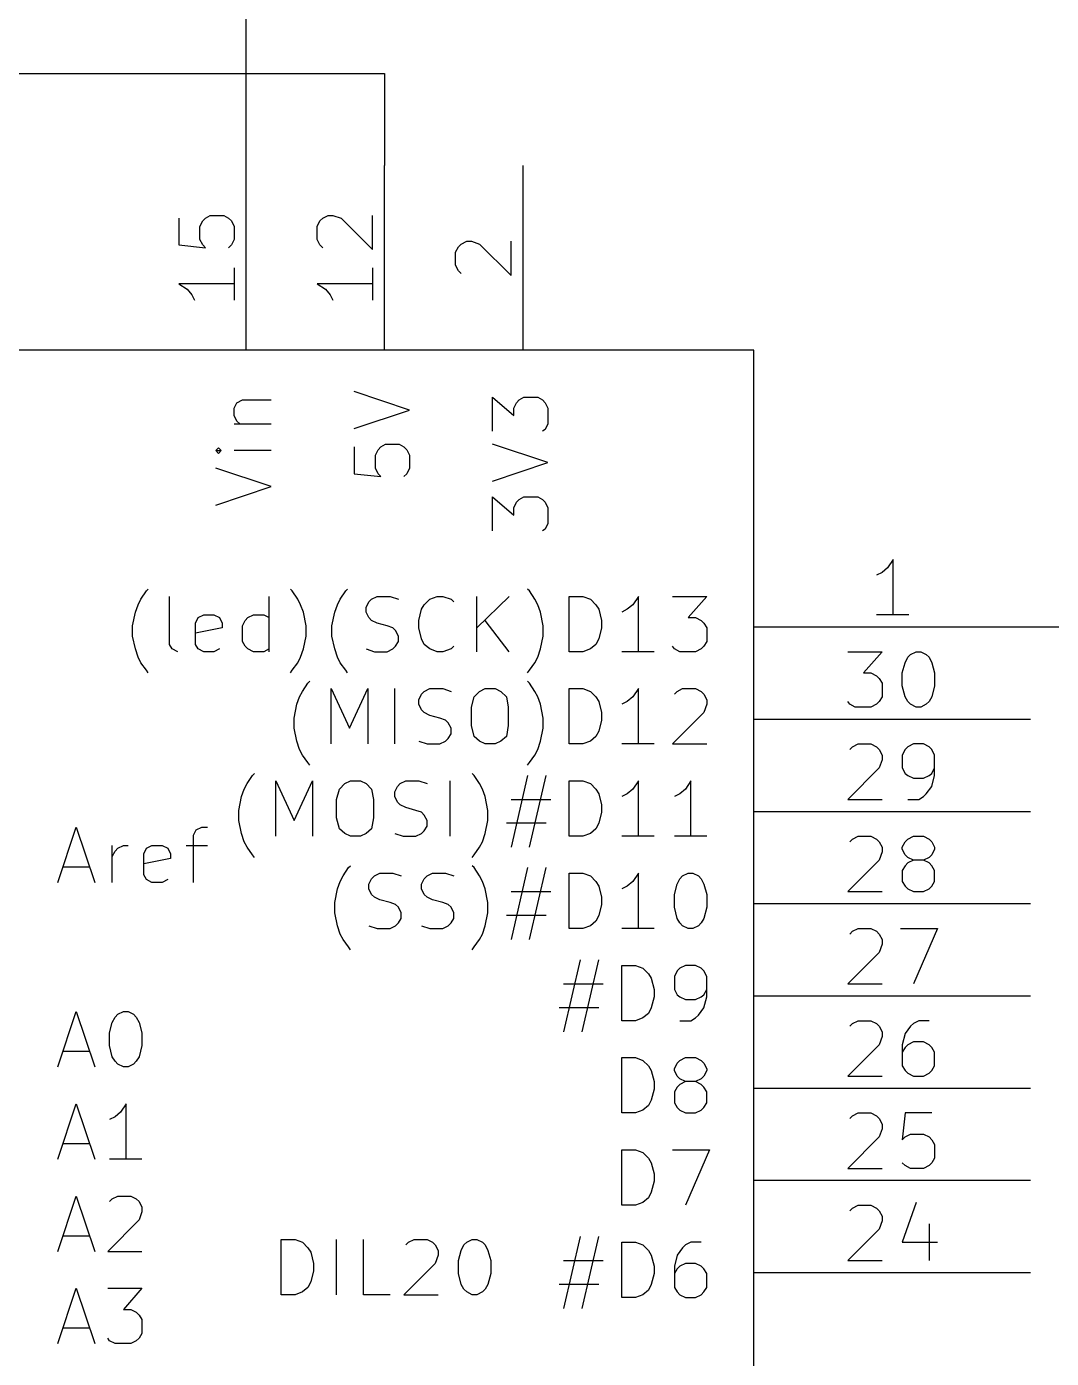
# Model space of a CAD drawing. Extents: x 10 to 269, y -206 to -10.
# Drawn here: x 194.62 to 222.82, y -95.07 to -58.4 of the extents above; entities that cross this region are included whole.
import ezdxf

# ---------------------------------------------------------------- set-up
doc = ezdxf.new("R2010")
doc.units = 0
doc.header["$MEASUREMENT"] = 0
doc.layers.add('BLACK', color=7, linetype='CONTINUOUS')

msp = doc.modelspace()

# ---------------------------------------------------------------- linework, layer by layer
at = {"layer": 'Black'}
for p, q in [((200.66, -67.31), (200.66, -62.23)), ((204.47, -67.31), (204.47, -62.23)), ((208.28, -67.31), (208.28, -62.23)), ((198.806, -63.6778), (198.806, -64.4144)), ((199.39, -63.9064), (199.466, -63.754)), ((199.466, -63.754), (199.542, -63.6778)), ((199.542, -63.6778), (199.669, -63.6016)), ((199.669, -63.6016), (200.05, -63.6016)), ((200.05, -63.6016), (200.177, -63.6778)), ((200.177, -63.6778), (200.254, -63.754)), ((200.254, -63.754), (200.33, -63.9064)), ((202.616, -63.9064), (202.692, -63.754)), ((202.692, -63.754), (202.768, -63.6778)), ((202.768, -63.6778), (202.921, -63.6016)), ((202.921, -63.6016), (203.048, -63.6016)), ((203.048, -63.6016), (203.276, -63.6778)), ((203.276, -63.6778), (204.14, -64.5414)), ((204.14, -64.5414), (204.14, -63.6016)), ((199.39, -64.262), (199.39, -63.9064)), ((200.33, -63.9064), (200.33, -64.262)), ((202.616, -64.262), (202.616, -63.9064)), ((198.806, -64.4144), (199.542, -64.4906)), ((199.466, -64.4144), (199.39, -64.262)), ((199.542, -64.4906), (199.466, -64.4144)), ((200.254, -64.4144), (200.177, -64.4906)), ((200.33, -64.262), (200.254, -64.4144)), ((202.692, -64.4144), (202.616, -64.262)), ((202.768, -64.4906), (202.692, -64.4144)), ((206.426, -64.6176), (206.502, -64.4652)), ((206.502, -64.4652), (206.578, -64.389)), ((206.578, -64.389), (206.731, -64.3128)), ((206.731, -64.3128), (206.858, -64.3128)), ((206.858, -64.3128), (207.086, -64.389)), ((207.086, -64.389), (207.95, -65.2526)), ((207.95, -65.2526), (207.95, -64.3128)), ((206.426, -64.9732), (206.426, -64.6176)), ((200.33, -65.0494), (200.33, -65.9384)), ((204.14, -65.0494), (204.14, -65.9384)), ((206.502, -65.1256), (206.426, -64.9732)), ((206.578, -65.2018), (206.502, -65.1256)), ((200.33, -65.4812), (198.806, -65.4812)), ((198.806, -65.4812), (199.034, -65.6336)), ((199.034, -65.6336), (199.161, -65.786)), ((204.14, -65.4812), (202.616, -65.4812)), ((202.616, -65.4812), (202.844, -65.6336)), ((202.844, -65.6336), (202.971, -65.786)), ((199.161, -65.786), (199.238, -65.9384)), ((202.971, -65.786), (203.048, -65.9384)), ((214.63, -67.31), (194.31, -67.31)), ((214.63, -125.73), (214.63, -67.31)), ((218.313, -73.3044), (218.161, -73.4314)), ((218.465, -73.0758), (218.313, -73.3044)), ((218.465, -74.5998), (218.465, -73.0758)), ((218.161, -73.4314), (218.008, -73.5076)), ((218.897, -74.5998), (218.008, -74.5998)), ((214.63, -74.93), (222.25, -74.93)), ((217.221, -75.6158), (218.161, -75.6158)), ((218.161, -75.6158), (217.653, -76.2)), ((218.796, -75.9206), (218.872, -75.7682)), ((218.872, -75.7682), (218.948, -75.692)), ((218.948, -75.692), (219.1, -75.6158)), ((219.1, -75.6158), (219.227, -75.6158)), ((219.227, -75.6158), (219.38, -75.692)), ((219.38, -75.692), (219.456, -75.7682)), ((219.456, -75.7682), (219.532, -75.9206)), ((217.653, -76.2), (217.856, -76.2)), ((217.856, -76.2), (218.008, -76.2762)), ((218.719, -76.2), (218.796, -75.9206)), ((218.719, -76.5556), (218.719, -76.2)), ((219.532, -75.9206), (219.608, -76.2)), ((219.608, -76.2), (219.608, -76.5556)), ((218.008, -76.2762), (218.084, -76.3524)), ((218.084, -76.3524), (218.161, -76.4794)), ((218.161, -76.4794), (218.161, -76.8604)), ((218.796, -76.8604), (218.719, -76.5556)), ((219.608, -76.5556), (219.532, -76.8604)), ((217.272, -77.0636), (217.221, -76.9874)), ((218.084, -76.9874), (218.008, -77.0636)), ((218.161, -76.8604), (218.084, -76.9874)), ((218.872, -76.9874), (218.796, -76.8604)), ((218.948, -77.0636), (218.872, -76.9874)), ((219.456, -76.9874), (219.38, -77.0636)), ((219.532, -76.8604), (219.456, -76.9874)), ((217.424, -77.1398), (217.272, -77.0636)), ((217.856, -77.1398), (217.424, -77.1398)), ((218.008, -77.0636), (217.856, -77.1398)), ((219.1, -77.1398), (218.948, -77.0636)), ((219.227, -77.1398), (219.1, -77.1398)), ((219.38, -77.0636), (219.227, -77.1398)), ((214.63, -77.47), (222.25, -77.47)), ((217.272, -78.3082), (217.348, -78.232)), ((217.348, -78.232), (217.5, -78.1558)), ((217.5, -78.1558), (217.856, -78.1558)), ((217.856, -78.1558), (218.008, -78.232)), ((218.008, -78.232), (218.084, -78.3082)), ((218.084, -78.3082), (218.161, -78.4606)), ((218.161, -78.4606), (218.161, -78.5876)), ((218.796, -78.3082), (218.719, -78.4606)), ((218.719, -78.4606), (218.719, -78.8162)), ((218.872, -78.232), (218.796, -78.3082)), ((219.024, -78.1558), (218.872, -78.232)), ((219.304, -78.1558), (219.024, -78.1558)), ((219.456, -78.232), (219.304, -78.1558)), ((219.532, -78.3082), (219.456, -78.232)), ((219.608, -78.4606), (219.532, -78.3082)), ((219.608, -79.0194), (219.608, -78.4606)), ((218.084, -78.8162), (217.221, -79.6798)), ((218.161, -78.5876), (218.084, -78.8162)), ((218.719, -78.8162), (218.796, -78.9686)), ((219.532, -78.9686), (219.608, -78.8162)), ((218.796, -78.9686), (218.872, -79.0194)), ((218.872, -79.0194), (219.024, -79.0956)), ((219.024, -79.0956), (219.304, -79.0956)), ((219.304, -79.0956), (219.456, -79.0194)), ((219.456, -79.0194), (219.532, -78.9686)), ((219.532, -79.3242), (219.608, -79.0194)), ((219.304, -79.6036), (219.38, -79.5274)), ((219.38, -79.5274), (219.532, -79.3242)), ((217.221, -79.6798), (218.161, -79.6798)), ((218.872, -79.6798), (219.177, -79.6798)), ((219.177, -79.6798), (219.304, -79.6036)), ((214.63, -80.01), (222.25, -80.01)), ((217.272, -80.8482), (217.348, -80.772)), ((217.348, -80.772), (217.5, -80.6958)), ((217.5, -80.6958), (217.856, -80.6958)), ((217.856, -80.6958), (218.008, -80.772)), ((218.008, -80.772), (218.084, -80.8482)), ((218.084, -80.8482), (218.161, -81.0006)), ((218.161, -81.0006), (218.161, -81.1276)), ((218.719, -81.0006), (218.796, -80.8482)), ((218.719, -81.0514), (218.719, -81.0006)), ((218.796, -80.8482), (218.872, -80.772)), ((218.872, -80.772), (219.024, -80.6958)), ((219.024, -80.6958), (219.304, -80.6958)), ((219.304, -80.6958), (219.456, -80.772)), ((219.456, -80.772), (219.532, -80.8482)), ((219.532, -80.8482), (219.608, -81.0006)), ((219.608, -81.0006), (219.608, -81.0514)), ((218.084, -81.3562), (217.221, -82.2198)), ((218.161, -81.1276), (218.084, -81.3562)), ((218.796, -81.2038), (218.719, -81.0514)), ((218.872, -81.28), (218.796, -81.2038)), ((219.024, -81.3562), (218.872, -81.28)), ((219.024, -81.3562), (218.872, -81.4324)), ((219.304, -81.3562), (219.024, -81.3562)), ((219.456, -81.28), (219.304, -81.3562)), ((219.456, -81.4324), (219.304, -81.3562)), ((219.532, -81.2038), (219.456, -81.28)), ((219.608, -81.0514), (219.532, -81.2038)), ((218.796, -81.5086), (218.719, -81.6356)), ((218.719, -81.6356), (218.719, -81.9404)), ((218.872, -81.4324), (218.796, -81.5086)), ((219.532, -81.5086), (219.456, -81.4324)), ((219.608, -81.6356), (219.532, -81.5086)), ((219.608, -81.9404), (219.608, -81.6356)), ((218.719, -81.9404), (218.796, -82.0674)), ((218.796, -82.0674), (218.872, -82.1436)), ((219.456, -82.1436), (219.532, -82.0674)), ((219.532, -82.0674), (219.608, -81.9404)), ((217.221, -82.2198), (218.161, -82.2198)), ((218.872, -82.1436), (219.024, -82.2198)), ((219.024, -82.2198), (219.304, -82.2198)), ((219.304, -82.2198), (219.456, -82.1436)), ((214.63, -82.55), (222.25, -82.55)), ((217.348, -83.312), (217.5, -83.2358)), ((217.5, -83.2358), (217.856, -83.2358)), ((217.856, -83.2358), (218.008, -83.312)), ((218.669, -83.2358), (219.685, -83.2358)), ((219.685, -83.2358), (219.024, -84.7598)), ((217.272, -83.3882), (217.348, -83.312)), ((218.008, -83.312), (218.084, -83.3882)), ((218.084, -83.3882), (218.161, -83.5406)), ((218.161, -83.5406), (218.161, -83.6676)), ((218.084, -83.8962), (217.221, -84.7598)), ((218.161, -83.6676), (218.084, -83.8962)), ((217.221, -84.7598), (218.161, -84.7598)), ((214.63, -85.09), (222.25, -85.09)), ((217.348, -85.852), (217.5, -85.7758)), ((217.5, -85.7758), (217.856, -85.7758)), ((217.856, -85.7758), (218.008, -85.852)), ((219.177, -85.7758), (219.024, -85.852)), ((219.456, -85.7758), (219.177, -85.7758)), ((217.272, -85.9282), (217.348, -85.852)), ((218.008, -85.852), (218.084, -85.9282)), ((218.084, -85.9282), (218.161, -86.0806)), ((218.161, -86.0806), (218.161, -86.2076)), ((218.796, -86.1314), (218.719, -86.4362)), ((218.948, -85.9282), (218.796, -86.1314)), ((219.024, -85.852), (218.948, -85.9282)), ((218.084, -86.4362), (217.221, -87.2998)), ((218.161, -86.2076), (218.084, -86.4362)), ((218.719, -86.4362), (218.719, -87.0204)), ((218.796, -86.5124), (218.719, -86.6394)), ((218.872, -86.4362), (218.796, -86.5124)), ((219.024, -86.36), (218.872, -86.4362)), ((219.304, -86.36), (219.024, -86.36)), ((219.456, -86.4362), (219.304, -86.36)), ((219.532, -86.5124), (219.456, -86.4362)), ((219.608, -86.6394), (219.532, -86.5124)), ((219.608, -87.0204), (219.608, -86.6394)), ((218.719, -87.0204), (218.796, -87.1474)), ((218.796, -87.1474), (218.872, -87.2236)), ((218.872, -87.2236), (219.024, -87.2998)), ((219.304, -87.2998), (219.456, -87.2236)), ((219.456, -87.2236), (219.532, -87.1474)), ((219.532, -87.1474), (219.608, -87.0204)), ((214.63, -87.63), (222.25, -87.63)), ((217.221, -87.2998), (218.161, -87.2998)), ((219.024, -87.2998), (219.304, -87.2998)), ((217.348, -88.392), (217.5, -88.3158)), ((217.5, -88.3158), (217.856, -88.3158)), ((217.856, -88.3158), (218.008, -88.392)), ((218.796, -88.3158), (218.719, -89.0524)), ((219.532, -88.3158), (218.796, -88.3158)), ((217.272, -88.4682), (217.348, -88.392)), ((218.008, -88.392), (218.084, -88.4682)), ((218.084, -88.4682), (218.161, -88.6206)), ((218.161, -88.6206), (218.161, -88.7476)), ((218.084, -88.9762), (217.221, -89.8398)), ((218.161, -88.7476), (218.084, -88.9762)), ((218.719, -89.0524), (218.796, -88.9762)), ((218.796, -88.9762), (218.948, -88.9)), ((218.948, -88.9), (219.304, -88.9)), ((219.304, -88.9), (219.456, -88.9762)), ((219.456, -88.9762), (219.532, -89.0524)), ((219.532, -89.0524), (219.608, -89.1794)), ((219.608, -89.1794), (219.608, -89.5604)), ((218.796, -89.7636), (218.719, -89.6874)), ((218.948, -89.8398), (218.796, -89.7636)), ((219.456, -89.7636), (219.304, -89.8398)), ((219.532, -89.6874), (219.456, -89.7636)), ((219.608, -89.5604), (219.532, -89.6874)), ((214.63, -90.17), (222.25, -90.17)), ((217.221, -89.8398), (218.161, -89.8398)), ((219.304, -89.8398), (218.948, -89.8398)), ((217.272, -91.0082), (217.348, -90.932)), ((217.348, -90.932), (217.5, -90.8558)), ((217.5, -90.8558), (217.856, -90.8558)), ((217.856, -90.8558), (218.008, -90.932)), ((218.008, -90.932), (218.084, -91.0082)), ((219.1, -90.7796), (218.719, -91.8718)), ((218.084, -91.0082), (218.161, -91.1606)), ((218.161, -91.2876), (218.084, -91.5162)), ((218.161, -91.1606), (218.161, -91.2876)), ((218.084, -91.5162), (217.221, -92.3798)), ((219.456, -91.3638), (219.456, -92.3798)), ((218.719, -91.8718), (219.685, -91.8718)), ((217.221, -92.3798), (218.161, -92.3798)), ((214.63, -92.71), (222.25, -92.71))]:
    msp.add_line(p, q, dxfattribs=at)
at = {"layer": 'Blue 4'}
for p, q in [((200.66, -62.23), (200.66, -46.99)), ((173.99, -59.69), (204.47, -59.69)), ((204.47, -59.69), (204.47, -62.23)), ((222.25, -74.93), (241.3, -74.93))]:
    msp.add_line(p, q, dxfattribs=at)
at = {"layer": 'Gray 1'}
for p, q in [((205.156, -68.961), (203.632, -68.453)), ((200.33, -68.9102), (200.406, -68.7578)), ((200.33, -69.1134), (200.33, -68.9102)), ((200.406, -68.7578), (200.558, -68.6816)), ((200.558, -68.6816), (201.346, -68.6816)), ((207.442, -69.5452), (207.442, -68.6054)), ((207.442, -68.6054), (208.026, -69.1134)), ((208.026, -68.9102), (208.102, -68.7578)), ((208.026, -69.1134), (208.026, -68.9102)), ((208.102, -68.7578), (208.178, -68.6816)), ((208.178, -68.6816), (208.305, -68.6054)), ((208.305, -68.6054), (208.686, -68.6054)), ((208.686, -68.6054), (208.813, -68.6816)), ((208.813, -68.6816), (208.89, -68.7578)), ((208.89, -68.7578), (208.966, -68.9102)), ((208.966, -68.9102), (208.966, -69.342)), ((200.406, -69.2658), (200.33, -69.1134)), ((200.482, -69.342), (200.406, -69.2658)), ((203.632, -69.469), (205.156, -68.961)), ((200.33, -69.342), (201.346, -69.342)), ((208.89, -69.4944), (208.813, -69.5452)), ((208.966, -69.342), (208.89, -69.4944)), ((199.898, -70.0024), (199.822, -70.0786)), ((199.974, -70.0786), (199.898, -70.0024)), ((203.632, -69.977), (203.632, -70.7136)), ((204.292, -70.0532), (204.368, -69.977)), ((204.368, -69.977), (204.495, -69.9008)), ((204.495, -69.9008), (204.876, -69.9008)), ((204.876, -69.9008), (205.003, -69.977)), ((205.003, -69.977), (205.08, -70.0532)), ((208.966, -70.4088), (207.442, -69.9008)), ((199.822, -70.0786), (199.898, -70.1548)), ((199.822, -70.0786), (199.974, -70.0786)), ((199.898, -70.1548), (199.974, -70.0786)), ((201.346, -70.0786), (200.33, -70.0786)), ((204.216, -70.2056), (204.292, -70.0532)), ((204.216, -70.5612), (204.216, -70.2056)), ((205.08, -70.0532), (205.156, -70.2056)), ((205.156, -70.2056), (205.156, -70.5612)), ((201.346, -71.0692), (199.822, -70.5612)), ((203.632, -70.7136), (204.368, -70.7898)), ((204.292, -70.7136), (204.216, -70.5612)), ((204.368, -70.7898), (204.292, -70.7136)), ((205.08, -70.7136), (205.003, -70.7898)), ((205.156, -70.5612), (205.08, -70.7136)), ((207.442, -70.9168), (208.966, -70.4088)), ((199.822, -71.5772), (201.346, -71.0692)), ((207.442, -72.2884), (207.442, -71.3486)), ((207.442, -71.3486), (208.026, -71.8566)), ((208.026, -71.6534), (208.102, -71.501)), ((208.102, -71.501), (208.178, -71.4248)), ((208.178, -71.4248), (208.305, -71.3486)), ((208.305, -71.3486), (208.686, -71.3486)), ((208.686, -71.3486), (208.813, -71.4248)), ((208.813, -71.4248), (208.89, -71.501)), ((208.89, -71.501), (208.966, -71.6534)), ((208.026, -71.8566), (208.026, -71.6534)), ((208.966, -71.6534), (208.966, -72.0852)), ((208.966, -72.0852), (208.89, -72.2376)), ((208.89, -72.2376), (208.813, -72.2884)), ((197.764, -74.168), (197.917, -73.9394)), ((197.917, -73.9394), (197.968, -73.8886)), ((201.93, -73.9394), (201.879, -73.8886)), ((202.082, -74.168), (201.93, -73.9394)), ((203.251, -74.168), (203.403, -73.9394)), ((203.403, -73.9394), (203.454, -73.8886)), ((208.458, -73.9394), (208.407, -73.8886)), ((208.61, -74.168), (208.458, -73.9394)), ((197.612, -74.5236), (197.688, -74.3204)), ((197.688, -74.3204), (197.764, -74.168)), ((198.552, -75.4126), (198.552, -74.0918)), ((201.295, -75.6158), (201.295, -74.0918)), ((202.159, -74.3204), (202.082, -74.168)), ((202.235, -74.5236), (202.159, -74.3204)), ((203.098, -74.5236), (203.175, -74.3204)), ((203.175, -74.3204), (203.251, -74.168)), ((203.962, -74.3966), (204.038, -74.2442)), ((203.962, -74.5236), (203.962, -74.3966)), ((204.038, -74.2442), (204.114, -74.168)), ((204.114, -74.168), (204.267, -74.0918)), ((204.267, -74.0918), (204.622, -74.0918)), ((204.622, -74.0918), (204.851, -74.168)), ((205.486, -74.4474), (205.562, -74.3204)), ((205.562, -74.3204), (205.715, -74.168)), ((205.715, -74.168), (205.918, -74.0918)), ((205.918, -74.0918), (206.07, -74.0918)), ((206.07, -74.0918), (206.299, -74.168)), ((206.299, -74.168), (206.375, -74.2442)), ((207.01, -75.6158), (207.01, -74.0918)), ((207.899, -74.0918), (207.01, -74.9554)), ((208.686, -74.3204), (208.61, -74.168)), ((208.763, -74.5236), (208.686, -74.3204)), ((209.55, -75.6158), (209.55, -74.0918)), ((209.55, -74.0918), (209.931, -74.0918)), ((209.931, -74.0918), (210.134, -74.168)), ((210.134, -74.168), (210.287, -74.3204)), ((210.287, -74.3204), (210.363, -74.4474)), ((211.303, -74.3204), (211.15, -74.4474)), ((211.455, -74.0918), (211.303, -74.3204)), ((211.455, -75.6158), (211.455, -74.0918)), ((212.395, -74.0918), (213.335, -74.0918)), ((213.335, -74.0918), (212.827, -74.676)), ((197.536, -74.9046), (197.612, -74.5236)), ((199.263, -74.8284), (199.339, -74.676)), ((199.339, -74.676), (199.492, -74.5998)), ((199.492, -74.5998), (199.771, -74.5998)), ((199.771, -74.5998), (199.923, -74.676)), ((199.923, -74.676), (200, -74.8284)), ((200.558, -74.9046), (200.635, -74.7522)), ((200.635, -74.7522), (200.711, -74.676)), ((200.711, -74.676), (200.863, -74.5998)), ((200.863, -74.5998), (201.143, -74.5998)), ((201.143, -74.5998), (201.295, -74.676)), ((202.311, -74.9046), (202.235, -74.5236)), ((203.022, -74.9046), (203.098, -74.5236)), ((204.038, -74.676), (203.962, -74.5236)), ((204.114, -74.7522), (204.038, -74.676)), ((204.267, -74.8284), (204.114, -74.7522)), ((205.41, -74.7522), (205.486, -74.4474)), ((205.41, -74.9554), (205.41, -74.7522)), ((207.899, -75.6158), (207.239, -74.7522)), ((208.839, -74.9046), (208.763, -74.5236)), ((210.363, -74.4474), (210.439, -74.7522)), ((210.439, -74.7522), (210.439, -74.9554)), ((211.15, -74.4474), (210.998, -74.5236)), ((212.827, -74.676), (213.03, -74.676)), ((213.03, -74.676), (213.182, -74.7522)), ((213.182, -74.7522), (213.258, -74.8284)), ((197.536, -75.184), (197.536, -74.9046)), ((199.263, -75.4126), (199.263, -74.8284)), ((200, -74.9554), (199.263, -75.1078)), ((200, -74.8284), (200, -74.9554)), ((200.558, -75.3364), (200.558, -74.9046)), ((202.311, -75.184), (202.311, -74.9046)), ((203.022, -75.184), (203.022, -74.9046)), ((204.546, -74.9046), (204.267, -74.8284)), ((204.699, -74.9554), (204.546, -74.9046)), ((204.775, -75.0316), (204.699, -74.9554)), ((204.851, -75.184), (204.775, -75.0316)), ((205.486, -75.2602), (205.41, -74.9554)), ((208.839, -75.184), (208.839, -74.9046)), ((210.439, -74.9554), (210.363, -75.2602)), ((213.258, -74.8284), (213.335, -74.9554)), ((213.335, -74.9554), (213.335, -75.3364)), ((197.612, -75.5396), (197.536, -75.184)), ((198.628, -75.5396), (198.552, -75.4126)), ((199.339, -75.5396), (199.263, -75.4126)), ((200.635, -75.4634), (200.558, -75.3364)), ((200.711, -75.5396), (200.635, -75.4634)), ((202.235, -75.5396), (202.311, -75.184)), ((203.098, -75.5396), (203.022, -75.184)), ((204.699, -75.5396), (204.775, -75.4634)), ((204.775, -75.4634), (204.851, -75.3364)), ((204.851, -75.3364), (204.851, -75.184)), ((205.562, -75.4126), (205.486, -75.2602)), ((205.715, -75.5396), (205.562, -75.4126)), ((206.375, -75.4634), (206.299, -75.5396)), ((208.763, -75.5396), (208.839, -75.184)), ((210.287, -75.4126), (210.134, -75.5396)), ((210.363, -75.2602), (210.287, -75.4126)), ((212.446, -75.5396), (212.395, -75.4634)), ((213.258, -75.4634), (213.182, -75.5396)), ((213.335, -75.3364), (213.258, -75.4634)), ((197.688, -75.7682), (197.612, -75.5396)), ((197.764, -75.9206), (197.688, -75.7682)), ((198.78, -75.6158), (198.628, -75.5396)), ((199.492, -75.6158), (199.339, -75.5396)), ((199.771, -75.6158), (199.492, -75.6158)), ((199.923, -75.5396), (199.771, -75.6158)), ((200.863, -75.6158), (200.711, -75.5396)), ((201.143, -75.6158), (200.863, -75.6158)), ((201.295, -75.5396), (201.143, -75.6158)), ((202.082, -75.9206), (202.159, -75.7682)), ((202.159, -75.7682), (202.235, -75.5396)), ((203.175, -75.7682), (203.098, -75.5396)), ((203.251, -75.9206), (203.175, -75.7682)), ((203.962, -75.5396), (204.191, -75.6158)), ((204.191, -75.6158), (204.546, -75.6158)), ((204.546, -75.6158), (204.699, -75.5396)), ((205.918, -75.6158), (205.715, -75.5396)), ((206.07, -75.6158), (205.918, -75.6158)), ((206.299, -75.5396), (206.07, -75.6158)), ((208.61, -75.9206), (208.686, -75.7682)), ((208.686, -75.7682), (208.763, -75.5396)), ((209.931, -75.6158), (209.55, -75.6158)), ((210.134, -75.5396), (209.931, -75.6158)), ((211.887, -75.6158), (210.998, -75.6158)), ((212.598, -75.6158), (212.446, -75.5396)), ((213.03, -75.6158), (212.598, -75.6158)), ((213.182, -75.5396), (213.03, -75.6158)), ((197.917, -76.1238), (197.764, -75.9206)), ((197.968, -76.2), (197.917, -76.1238)), ((201.879, -76.2), (201.93, -76.1238)), ((201.93, -76.1238), (202.082, -75.9206)), ((203.403, -76.1238), (203.251, -75.9206)), ((203.454, -76.2), (203.403, -76.1238)), ((208.407, -76.2), (208.458, -76.1238)), ((208.458, -76.1238), (208.61, -75.9206)), ((202.209, -76.708), (202.362, -76.4794)), ((202.362, -76.4794), (202.413, -76.4286)), ((202.997, -78.1558), (202.997, -76.6318)), ((202.997, -76.6318), (203.505, -77.724)), ((203.505, -77.724), (204.013, -76.6318)), ((204.013, -76.6318), (204.013, -78.1558)), ((204.749, -78.1558), (204.749, -76.6318)), ((205.562, -76.708), (205.715, -76.6318)), ((205.715, -76.6318), (206.07, -76.6318)), ((206.07, -76.6318), (206.299, -76.708)), ((207.086, -76.708), (207.239, -76.6318)), ((207.239, -76.6318), (207.518, -76.6318)), ((207.518, -76.6318), (207.67, -76.708)), ((208.458, -76.4794), (208.407, -76.4286)), ((208.61, -76.708), (208.458, -76.4794)), ((209.55, -78.1558), (209.55, -76.6318)), ((209.55, -76.6318), (209.931, -76.6318)), ((209.931, -76.6318), (210.134, -76.708)), ((211.455, -76.6318), (211.303, -76.8604)), ((211.455, -78.1558), (211.455, -76.6318)), ((212.522, -76.708), (212.674, -76.6318)), ((212.674, -76.6318), (213.03, -76.6318)), ((213.03, -76.6318), (213.182, -76.708)), ((202.057, -77.0636), (202.133, -76.8604)), ((202.133, -76.8604), (202.209, -76.708)), ((205.41, -76.9366), (205.486, -76.7842)), ((205.41, -77.0636), (205.41, -76.9366)), ((205.486, -76.7842), (205.562, -76.708)), ((206.858, -77.1398), (206.934, -76.8604)), ((206.934, -76.8604), (207.086, -76.708)), ((207.67, -76.708), (207.823, -76.8604)), ((207.823, -76.8604), (207.874, -77.1398)), ((208.686, -76.8604), (208.61, -76.708)), ((208.763, -77.0636), (208.686, -76.8604)), ((210.134, -76.708), (210.287, -76.8604)), ((210.287, -76.8604), (210.363, -76.9874)), ((210.363, -76.9874), (210.439, -77.2922)), ((211.15, -76.9874), (210.998, -77.0636)), ((211.303, -76.8604), (211.15, -76.9874)), ((212.446, -76.7842), (212.522, -76.708)), ((213.182, -76.708), (213.258, -76.7842)), ((213.258, -76.7842), (213.335, -76.9366)), ((213.335, -76.9366), (213.335, -77.0636)), ((201.981, -77.4446), (202.057, -77.0636)), ((205.486, -77.216), (205.41, -77.0636)), ((205.562, -77.2922), (205.486, -77.216)), ((205.715, -77.3684), (205.562, -77.2922)), ((205.994, -77.4446), (205.715, -77.3684)), ((206.858, -77.6478), (206.858, -77.1398)), ((207.874, -77.1398), (207.874, -77.6478)), ((208.839, -77.4446), (208.763, -77.0636)), ((210.439, -77.2922), (210.439, -77.4954)), ((213.258, -77.2922), (212.395, -78.1558)), ((213.335, -77.0636), (213.258, -77.2922)), ((201.981, -77.724), (201.981, -77.4446)), ((202.057, -78.0796), (201.981, -77.724)), ((206.146, -77.4954), (205.994, -77.4446)), ((206.223, -77.5716), (206.146, -77.4954)), ((206.299, -77.724), (206.223, -77.5716)), ((206.299, -77.8764), (206.299, -77.724)), ((206.934, -77.9526), (206.858, -77.6478)), ((207.874, -77.6478), (207.823, -77.9526)), ((208.763, -78.0796), (208.839, -77.724)), ((208.839, -77.724), (208.839, -77.4446)), ((210.439, -77.4954), (210.363, -77.8002)), ((202.133, -78.3082), (202.057, -78.0796)), ((205.41, -78.0796), (205.638, -78.1558)), ((205.994, -78.1558), (206.146, -78.0796)), ((206.146, -78.0796), (206.223, -78.0034)), ((206.223, -78.0034), (206.299, -77.8764)), ((207.086, -78.0796), (206.934, -77.9526)), ((207.239, -78.1558), (207.086, -78.0796)), ((207.67, -78.0796), (207.518, -78.1558)), ((207.823, -77.9526), (207.67, -78.0796)), ((208.686, -78.3082), (208.763, -78.0796)), ((210.134, -78.0796), (209.931, -78.1558)), ((210.287, -77.9526), (210.134, -78.0796)), ((210.363, -77.8002), (210.287, -77.9526)), ((202.209, -78.4606), (202.133, -78.3082)), ((202.362, -78.6638), (202.209, -78.4606)), ((205.638, -78.1558), (205.994, -78.1558)), ((207.518, -78.1558), (207.239, -78.1558)), ((208.458, -78.6638), (208.61, -78.4606)), ((208.61, -78.4606), (208.686, -78.3082)), ((209.931, -78.1558), (209.55, -78.1558)), ((211.887, -78.1558), (210.998, -78.1558)), ((212.395, -78.1558), (213.335, -78.1558)), ((202.413, -78.74), (202.362, -78.6638)), ((208.407, -78.74), (208.458, -78.6638)), ((200.685, -79.248), (200.838, -79.0194)), ((200.838, -79.0194), (200.889, -78.9686)), ((201.473, -80.6958), (201.473, -79.1718)), ((201.473, -79.1718), (201.981, -80.264)), ((201.981, -80.264), (202.489, -79.1718)), ((202.489, -79.1718), (202.489, -80.6958)), ((203.378, -79.248), (203.53, -79.1718)), ((203.53, -79.1718), (203.81, -79.1718)), ((203.81, -79.1718), (203.962, -79.248)), ((204.902, -79.248), (205.054, -79.1718)), ((205.054, -79.1718), (205.41, -79.1718)), ((205.41, -79.1718), (205.638, -79.248)), ((206.273, -80.6958), (206.273, -79.1718)), ((206.934, -79.0194), (206.883, -78.9686)), ((207.086, -79.248), (206.934, -79.0194)), ((208.407, -79.0194), (207.95, -81.0006)), ((208.458, -81.0006), (208.915, -79.0194)), ((209.55, -80.6958), (209.55, -79.1718)), ((209.55, -79.1718), (209.931, -79.1718)), ((209.931, -79.1718), (210.134, -79.248)), ((211.455, -79.1718), (211.303, -79.4004)), ((211.455, -80.6958), (211.455, -79.1718)), ((212.903, -79.1718), (212.75, -79.4004)), ((212.903, -80.6958), (212.903, -79.1718)), ((200.533, -79.6036), (200.609, -79.4004)), ((200.609, -79.4004), (200.685, -79.248)), ((203.149, -79.6798), (203.225, -79.4004)), ((203.225, -79.4004), (203.378, -79.248)), ((203.962, -79.248), (204.114, -79.4004)), ((204.114, -79.4004), (204.165, -79.6798)), ((204.749, -79.4766), (204.826, -79.3242)), ((204.749, -79.6036), (204.749, -79.4766)), ((204.826, -79.3242), (204.902, -79.248)), ((207.162, -79.4004), (207.086, -79.248)), ((207.239, -79.6036), (207.162, -79.4004)), ((210.134, -79.248), (210.287, -79.4004)), ((210.287, -79.4004), (210.363, -79.5274)), ((210.363, -79.5274), (210.439, -79.8322)), ((211.15, -79.5274), (210.998, -79.6036)), ((211.303, -79.4004), (211.15, -79.5274)), ((212.598, -79.5274), (212.446, -79.6036)), ((212.75, -79.4004), (212.598, -79.5274)), ((200.457, -79.9846), (200.533, -79.6036)), ((203.149, -80.1878), (203.149, -79.6798)), ((204.165, -79.6798), (204.165, -80.1878)), ((204.826, -79.756), (204.749, -79.6036)), ((204.902, -79.8322), (204.826, -79.756)), ((205.054, -79.9084), (204.902, -79.8322)), ((205.334, -79.9846), (205.054, -79.9084)), ((207.315, -79.9846), (207.239, -79.6036)), ((207.95, -79.6798), (209.042, -79.6798)), ((210.439, -79.8322), (210.439, -80.0354)), ((200.457, -80.264), (200.457, -79.9846)), ((200.533, -80.6196), (200.457, -80.264)), ((203.225, -80.4926), (203.149, -80.1878)), ((204.165, -80.1878), (204.114, -80.4926)), ((205.486, -80.0354), (205.334, -79.9846)), ((205.562, -80.1116), (205.486, -80.0354)), ((205.638, -80.264), (205.562, -80.1116)), ((205.638, -80.4164), (205.638, -80.264)), ((207.239, -80.6196), (207.315, -80.264)), ((207.315, -80.264), (207.315, -79.9846)), ((210.439, -80.0354), (210.363, -80.3402)), ((195.478, -81.9658), (195.986, -80.4418)), ((195.986, -80.4418), (196.494, -81.9658)), ((199.212, -80.6704), (199.288, -80.518)), ((199.212, -81.9658), (199.212, -80.6704)), ((199.288, -80.518), (199.441, -80.4418)), ((199.441, -80.4418), (199.593, -80.4418)), ((200.609, -80.8482), (200.533, -80.6196)), ((203.378, -80.6196), (203.225, -80.4926)), ((203.53, -80.6958), (203.378, -80.6196)), ((203.962, -80.6196), (203.81, -80.6958)), ((204.114, -80.4926), (203.962, -80.6196)), ((204.749, -80.6196), (204.978, -80.6958)), ((205.334, -80.6958), (205.486, -80.6196)), ((205.486, -80.6196), (205.562, -80.5434)), ((205.562, -80.5434), (205.638, -80.4164)), ((207.162, -80.8482), (207.239, -80.6196)), ((208.915, -80.3402), (207.823, -80.3402)), ((210.134, -80.6196), (209.931, -80.6958)), ((210.287, -80.4926), (210.134, -80.6196)), ((210.363, -80.3402), (210.287, -80.4926)), ((196.977, -81.9658), (196.977, -80.9498)), ((197.053, -81.1022), (197.129, -81.026)), ((197.129, -81.026), (197.282, -80.9498)), ((197.282, -80.9498), (197.409, -80.9498)), ((197.841, -81.1784), (197.917, -81.026)), ((197.917, -81.026), (198.069, -80.9498)), ((198.069, -80.9498), (198.349, -80.9498)), ((198.349, -80.9498), (198.501, -81.026)), ((198.501, -81.026), (198.577, -81.1784)), ((199.009, -80.9498), (199.593, -80.9498)), ((200.685, -81.0006), (200.609, -80.8482)), ((200.838, -81.2038), (200.685, -81.0006)), ((203.81, -80.6958), (203.53, -80.6958)), ((204.978, -80.6958), (205.334, -80.6958)), ((206.934, -81.2038), (207.086, -81.0006)), ((207.086, -81.0006), (207.162, -80.8482)), ((209.931, -80.6958), (209.55, -80.6958)), ((211.887, -80.6958), (210.998, -80.6958)), ((213.335, -80.6958), (212.446, -80.6958)), ((196.977, -81.2546), (197.053, -81.1022)), ((197.841, -81.7626), (197.841, -81.1784)), ((198.577, -81.3054), (197.841, -81.4578)), ((198.577, -81.1784), (198.577, -81.3054)), ((200.889, -81.28), (200.838, -81.2038)), ((206.883, -81.28), (206.934, -81.2038)), ((195.605, -81.534), (196.342, -81.534)), ((197.917, -81.8896), (197.841, -81.7626)), ((203.327, -81.788), (203.479, -81.5594)), ((203.479, -81.5594), (203.53, -81.5086)), ((204.191, -81.788), (204.343, -81.7118)), ((204.343, -81.7118), (204.699, -81.7118)), ((204.699, -81.7118), (204.927, -81.788)), ((205.638, -81.788), (205.791, -81.7118)), ((205.791, -81.7118), (206.146, -81.7118)), ((206.146, -81.7118), (206.375, -81.788)), ((206.934, -81.5594), (206.883, -81.5086)), ((207.086, -81.788), (206.934, -81.5594)), ((208.407, -81.5594), (207.95, -83.5406)), ((208.458, -83.5406), (208.915, -81.5594)), ((209.55, -83.2358), (209.55, -81.7118)), ((209.55, -81.7118), (209.931, -81.7118)), ((209.931, -81.7118), (210.134, -81.788)), ((211.455, -81.7118), (211.303, -81.9404)), ((211.455, -83.2358), (211.455, -81.7118)), ((212.674, -81.788), (212.827, -81.7118)), ((212.827, -81.7118), (212.954, -81.7118)), ((212.954, -81.7118), (213.106, -81.788)), ((198.069, -81.9658), (197.917, -81.8896)), ((198.349, -81.9658), (198.069, -81.9658)), ((198.501, -81.8896), (198.349, -81.9658)), ((203.175, -82.1436), (203.251, -81.9404)), ((203.251, -81.9404), (203.327, -81.788)), ((204.038, -82.0166), (204.114, -81.8642)), ((204.038, -82.1436), (204.038, -82.0166)), ((204.114, -81.8642), (204.191, -81.788)), ((205.486, -82.0166), (205.562, -81.8642)), ((205.486, -82.1436), (205.486, -82.0166)), ((205.562, -81.8642), (205.638, -81.788)), ((207.162, -81.9404), (207.086, -81.788)), ((207.239, -82.1436), (207.162, -81.9404)), ((210.134, -81.788), (210.287, -81.9404)), ((210.287, -81.9404), (210.363, -82.0674)), ((210.363, -82.0674), (210.439, -82.3722)), ((211.15, -82.0674), (210.998, -82.1436)), ((211.303, -81.9404), (211.15, -82.0674)), ((212.446, -82.296), (212.522, -82.0166)), ((212.522, -82.0166), (212.598, -81.8642)), ((212.598, -81.8642), (212.674, -81.788)), ((213.106, -81.788), (213.182, -81.8642)), ((213.182, -81.8642), (213.258, -82.0166)), ((213.258, -82.0166), (213.335, -82.296)), ((203.098, -82.5246), (203.175, -82.1436)), ((204.114, -82.296), (204.038, -82.1436)), ((204.191, -82.3722), (204.114, -82.296)), ((204.343, -82.4484), (204.191, -82.3722)), ((204.622, -82.5246), (204.343, -82.4484)), ((205.562, -82.296), (205.486, -82.1436)), ((205.638, -82.3722), (205.562, -82.296)), ((205.791, -82.4484), (205.638, -82.3722)), ((206.07, -82.5246), (205.791, -82.4484)), ((207.315, -82.5246), (207.239, -82.1436)), ((207.95, -82.2198), (209.042, -82.2198)), ((210.439, -82.3722), (210.439, -82.5754)), ((212.446, -82.6516), (212.446, -82.296)), ((213.335, -82.296), (213.335, -82.6516)), ((203.098, -82.804), (203.098, -82.5246)), ((203.175, -83.1596), (203.098, -82.804)), ((204.775, -82.5754), (204.622, -82.5246)), ((204.851, -82.6516), (204.775, -82.5754)), ((204.927, -82.804), (204.851, -82.6516)), ((204.927, -82.9564), (204.927, -82.804)), ((206.223, -82.5754), (206.07, -82.5246)), ((206.299, -82.6516), (206.223, -82.5754)), ((206.375, -82.804), (206.299, -82.6516)), ((206.375, -82.9564), (206.375, -82.804)), ((207.239, -83.1596), (207.315, -82.804)), ((207.315, -82.804), (207.315, -82.5246)), ((210.439, -82.5754), (210.363, -82.8802)), ((212.522, -82.9564), (212.446, -82.6516)), ((213.335, -82.6516), (213.258, -82.9564)), ((203.251, -83.3882), (203.175, -83.1596)), ((204.038, -83.1596), (204.267, -83.2358)), ((204.267, -83.2358), (204.622, -83.2358)), ((204.622, -83.2358), (204.775, -83.1596)), ((204.775, -83.1596), (204.851, -83.0834)), ((204.851, -83.0834), (204.927, -82.9564)), ((205.486, -83.1596), (205.715, -83.2358)), ((205.715, -83.2358), (206.07, -83.2358)), ((206.07, -83.2358), (206.223, -83.1596)), ((206.223, -83.1596), (206.299, -83.0834)), ((206.299, -83.0834), (206.375, -82.9564)), ((207.162, -83.3882), (207.239, -83.1596)), ((208.915, -82.8802), (207.823, -82.8802)), ((209.931, -83.2358), (209.55, -83.2358)), ((210.134, -83.1596), (209.931, -83.2358)), ((210.287, -83.0326), (210.134, -83.1596)), ((210.363, -82.8802), (210.287, -83.0326)), ((211.887, -83.2358), (210.998, -83.2358)), ((212.598, -83.0834), (212.522, -82.9564)), ((212.674, -83.1596), (212.598, -83.0834)), ((212.827, -83.2358), (212.674, -83.1596)), ((212.954, -83.2358), (212.827, -83.2358)), ((213.106, -83.1596), (212.954, -83.2358)), ((213.182, -83.0834), (213.106, -83.1596)), ((213.258, -82.9564), (213.182, -83.0834)), ((203.327, -83.5406), (203.251, -83.3882)), ((203.479, -83.7438), (203.327, -83.5406)), ((206.934, -83.7438), (207.086, -83.5406)), ((207.086, -83.5406), (207.162, -83.3882)), ((203.53, -83.82), (203.479, -83.7438)), ((206.883, -83.82), (206.934, -83.7438)), ((209.855, -84.0994), (209.398, -86.0806)), ((209.906, -86.0806), (210.363, -84.0994)), ((210.998, -85.7758), (210.998, -84.2518)), ((210.998, -84.2518), (211.379, -84.2518)), ((211.379, -84.2518), (211.582, -84.328)), ((211.582, -84.328), (211.734, -84.4804)), ((212.598, -84.328), (212.522, -84.4042)), ((212.75, -84.2518), (212.598, -84.328)), ((213.03, -84.2518), (212.75, -84.2518)), ((213.182, -84.328), (213.03, -84.2518)), ((213.258, -84.4042), (213.182, -84.328)), ((211.734, -84.4804), (211.811, -84.6074)), ((211.811, -84.6074), (211.887, -84.9122)), ((212.522, -84.4042), (212.446, -84.5566)), ((212.446, -84.5566), (212.446, -84.9122)), ((213.335, -84.5566), (213.258, -84.4042)), ((213.335, -85.1154), (213.335, -84.5566)), ((209.398, -84.7598), (210.49, -84.7598)), ((211.887, -84.9122), (211.887, -85.1154)), ((212.446, -84.9122), (212.522, -85.0646)), ((212.522, -85.0646), (212.598, -85.1154)), ((213.182, -85.1154), (213.258, -85.0646)), ((213.258, -85.0646), (213.335, -84.9122)), ((210.363, -85.4202), (209.271, -85.4202)), ((211.811, -85.4202), (211.734, -85.5726)), ((211.887, -85.1154), (211.811, -85.4202)), ((212.598, -85.1154), (212.75, -85.1916)), ((212.75, -85.1916), (213.03, -85.1916)), ((213.03, -85.1916), (213.182, -85.1154)), ((213.106, -85.6234), (213.258, -85.4202)), ((213.258, -85.4202), (213.335, -85.1154)), ((195.478, -87.0458), (195.986, -85.5218)), ((195.986, -85.5218), (196.494, -87.0458)), ((196.977, -85.8266), (197.053, -85.6742)), ((197.053, -85.6742), (197.129, -85.598)), ((197.129, -85.598), (197.282, -85.5218)), ((197.282, -85.5218), (197.409, -85.5218)), ((197.409, -85.5218), (197.561, -85.598)), ((197.561, -85.598), (197.637, -85.6742)), ((197.637, -85.6742), (197.714, -85.8266)), ((211.379, -85.7758), (210.998, -85.7758)), ((211.582, -85.6996), (211.379, -85.7758)), ((211.734, -85.5726), (211.582, -85.6996)), ((212.598, -85.7758), (212.903, -85.7758)), ((212.903, -85.7758), (213.03, -85.6996)), ((213.03, -85.6996), (213.106, -85.6234)), ((196.901, -86.106), (196.977, -85.8266)), ((196.901, -86.4616), (196.901, -86.106)), ((197.714, -85.8266), (197.79, -86.106)), ((197.79, -86.106), (197.79, -86.4616)), ((196.977, -86.7664), (196.901, -86.4616)), ((197.79, -86.4616), (197.714, -86.7664)), ((195.605, -86.614), (196.342, -86.614)), ((197.053, -86.8934), (196.977, -86.7664)), ((197.129, -86.9696), (197.053, -86.8934)), ((197.637, -86.8934), (197.561, -86.9696)), ((197.714, -86.7664), (197.637, -86.8934)), ((210.998, -88.3158), (210.998, -86.7918)), ((210.998, -86.7918), (211.379, -86.7918)), ((211.379, -86.7918), (211.582, -86.868)), ((211.582, -86.868), (211.734, -87.0204)), ((212.522, -86.9442), (212.598, -86.868)), ((212.598, -86.868), (212.75, -86.7918)), ((212.75, -86.7918), (213.03, -86.7918)), ((213.03, -86.7918), (213.182, -86.868)), ((213.182, -86.868), (213.258, -86.9442)), ((197.282, -87.0458), (197.129, -86.9696)), ((197.409, -87.0458), (197.282, -87.0458)), ((197.561, -86.9696), (197.409, -87.0458)), ((211.734, -87.0204), (211.811, -87.1474)), ((211.811, -87.1474), (211.887, -87.4522)), ((212.446, -87.0966), (212.522, -86.9442)), ((212.446, -87.1474), (212.446, -87.0966)), ((212.522, -87.2998), (212.446, -87.1474)), ((213.258, -86.9442), (213.335, -87.0966)), ((213.335, -87.1474), (213.258, -87.2998)), ((213.335, -87.0966), (213.335, -87.1474)), ((211.887, -87.4522), (211.887, -87.6554)), ((212.522, -87.6046), (212.446, -87.7316)), ((212.598, -87.376), (212.522, -87.2998)), ((212.598, -87.5284), (212.522, -87.6046)), ((212.75, -87.4522), (212.598, -87.376)), ((212.75, -87.4522), (212.598, -87.5284)), ((213.03, -87.4522), (212.75, -87.4522)), ((213.182, -87.376), (213.03, -87.4522)), ((213.182, -87.5284), (213.03, -87.4522)), ((213.258, -87.2998), (213.182, -87.376)), ((213.258, -87.6046), (213.182, -87.5284)), ((213.335, -87.7316), (213.258, -87.6046)), ((211.811, -87.9602), (211.734, -88.1126)), ((211.887, -87.6554), (211.811, -87.9602)), ((212.446, -87.7316), (212.446, -88.0364)), ((213.335, -88.0364), (213.335, -87.7316)), ((195.478, -89.5858), (195.986, -88.0618)), ((195.986, -88.0618), (196.494, -89.5858)), ((197.206, -88.2904), (197.053, -88.4174)), ((197.358, -88.0618), (197.206, -88.2904)), ((197.358, -89.5858), (197.358, -88.0618)), ((211.379, -88.3158), (210.998, -88.3158)), ((211.582, -88.2396), (211.379, -88.3158)), ((211.734, -88.1126), (211.582, -88.2396)), ((212.446, -88.0364), (212.522, -88.1634)), ((212.522, -88.1634), (212.598, -88.2396)), ((212.598, -88.2396), (212.75, -88.3158)), ((212.75, -88.3158), (213.03, -88.3158)), ((213.03, -88.3158), (213.182, -88.2396)), ((213.182, -88.2396), (213.258, -88.1634)), ((213.258, -88.1634), (213.335, -88.0364)), ((197.053, -88.4174), (196.901, -88.4936)), ((195.605, -89.154), (196.342, -89.154)), ((210.998, -90.8558), (210.998, -89.3318)), ((210.998, -89.3318), (211.379, -89.3318)), ((211.379, -89.3318), (211.582, -89.408)), ((211.582, -89.408), (211.734, -89.5604)), ((212.395, -89.3318), (213.411, -89.3318)), ((213.411, -89.3318), (212.75, -90.8558)), ((197.79, -89.5858), (196.901, -89.5858)), ((211.734, -89.5604), (211.811, -89.6874)), ((211.811, -89.6874), (211.887, -89.9922)), ((211.887, -90.1954), (211.811, -90.5002)), ((211.887, -89.9922), (211.887, -90.1954)), ((211.811, -90.5002), (211.734, -90.6526)), ((195.478, -92.1258), (195.986, -90.6018)), ((195.986, -90.6018), (196.494, -92.1258)), ((196.901, -90.7542), (196.977, -90.678)), ((196.977, -90.678), (197.129, -90.6018)), ((197.129, -90.6018), (197.485, -90.6018)), ((197.485, -90.6018), (197.637, -90.678)), ((197.637, -90.678), (197.714, -90.7542)), ((197.714, -90.7542), (197.79, -90.9066)), ((197.79, -90.9066), (197.79, -91.0336)), ((211.379, -90.8558), (210.998, -90.8558)), ((211.582, -90.7796), (211.379, -90.8558)), ((211.734, -90.6526), (211.582, -90.7796)), ((197.714, -91.2622), (196.85, -92.1258)), ((197.79, -91.0336), (197.714, -91.2622)), ((195.605, -91.694), (196.342, -91.694)), ((209.855, -91.7194), (209.398, -93.7006)), ((209.906, -93.7006), (210.363, -91.7194)), ((210.998, -93.3958), (210.998, -91.8718)), ((210.998, -91.8718), (211.379, -91.8718)), ((211.379, -91.8718), (211.582, -91.948)), ((211.582, -91.948), (211.734, -92.1004)), ((212.674, -92.0242), (212.522, -92.2274)), ((212.75, -91.948), (212.674, -92.0242)), ((212.903, -91.8718), (212.75, -91.948)), ((213.182, -91.8718), (212.903, -91.8718)), ((196.85, -92.1258), (197.79, -92.1258)), ((209.398, -92.3798), (210.49, -92.3798)), ((211.734, -92.1004), (211.811, -92.2274)), ((211.811, -92.2274), (211.887, -92.5322)), ((212.522, -92.2274), (212.446, -92.5322)), ((211.887, -92.7354), (211.811, -93.0402)), ((211.887, -92.5322), (211.887, -92.7354)), ((212.446, -92.5322), (212.446, -93.1164)), ((212.522, -92.6084), (212.446, -92.7354)), ((212.598, -92.5322), (212.522, -92.6084)), ((212.75, -92.456), (212.598, -92.5322)), ((213.03, -92.456), (212.75, -92.456)), ((213.182, -92.5322), (213.03, -92.456)), ((213.258, -92.6084), (213.182, -92.5322)), ((213.335, -92.7354), (213.258, -92.6084)), ((213.335, -93.1164), (213.335, -92.7354)), ((210.363, -93.0402), (209.271, -93.0402)), ((211.811, -93.0402), (211.734, -93.1926)), ((212.446, -93.1164), (212.522, -93.2434)), ((213.258, -93.2434), (213.335, -93.1164)), ((195.478, -94.6658), (195.986, -93.1418)), ((195.986, -93.1418), (196.494, -94.6658)), ((196.85, -93.1418), (197.79, -93.1418)), ((197.79, -93.1418), (197.282, -93.726)), ((211.379, -93.3958), (210.998, -93.3958)), ((211.582, -93.3196), (211.379, -93.3958)), ((211.734, -93.1926), (211.582, -93.3196)), ((212.522, -93.2434), (212.598, -93.3196)), ((212.598, -93.3196), (212.75, -93.3958)), ((212.75, -93.3958), (213.03, -93.3958)), ((213.03, -93.3958), (213.182, -93.3196)), ((213.182, -93.3196), (213.258, -93.2434)), ((197.282, -93.726), (197.485, -93.726)), ((197.485, -93.726), (197.637, -93.8022)), ((197.637, -93.8022), (197.714, -93.8784)), ((195.605, -94.234), (196.342, -94.234)), ((197.714, -93.8784), (197.79, -94.0054)), ((197.79, -94.0054), (197.79, -94.3864)), ((196.901, -94.5896), (196.85, -94.5134)), ((197.053, -94.6658), (196.901, -94.5896)), ((197.637, -94.5896), (197.485, -94.6658)), ((197.714, -94.5134), (197.637, -94.5896)), ((197.79, -94.3864), (197.714, -94.5134)), ((197.485, -94.6658), (197.053, -94.6658))]:
    msp.add_line(p, q, dxfattribs=at)
at = {"layer": 'Magenta 2'}
for p, q in [((201.625, -93.3196), (201.625, -91.7956)), ((201.625, -91.7956), (202.006, -91.7956)), ((202.006, -91.7956), (202.209, -91.8718)), ((202.209, -91.8718), (202.362, -92.0242)), ((202.362, -92.0242), (202.438, -92.1512)), ((203.149, -93.3196), (203.149, -91.7956)), ((203.886, -93.3196), (203.886, -91.7956)), ((205.054, -91.948), (205.13, -91.8718)), ((205.13, -91.8718), (205.283, -91.7956)), ((205.283, -91.7956), (205.638, -91.7956)), ((205.638, -91.7956), (205.791, -91.8718)), ((205.791, -91.8718), (205.867, -91.948)), ((205.867, -91.948), (205.943, -92.1004)), ((206.578, -92.1004), (206.654, -91.948)), ((206.654, -91.948), (206.731, -91.8718)), ((206.731, -91.8718), (206.883, -91.7956)), ((206.883, -91.7956), (207.01, -91.7956)), ((207.01, -91.7956), (207.162, -91.8718)), ((207.162, -91.8718), (207.239, -91.948)), ((207.239, -91.948), (207.315, -92.1004)), ((202.438, -92.1512), (202.514, -92.456)), ((205.943, -92.2274), (205.867, -92.456)), ((205.943, -92.1004), (205.943, -92.2274)), ((206.502, -92.3798), (206.578, -92.1004)), ((206.502, -92.7354), (206.502, -92.3798)), ((207.315, -92.1004), (207.391, -92.3798)), ((207.391, -92.3798), (207.391, -92.7354)), ((202.514, -92.6592), (202.438, -92.964)), ((202.514, -92.456), (202.514, -92.6592)), ((205.867, -92.456), (205.003, -93.3196)), ((206.578, -93.0402), (206.502, -92.7354)), ((207.391, -92.7354), (207.315, -93.0402)), ((202.362, -93.1164), (202.209, -93.2434)), ((202.438, -92.964), (202.362, -93.1164)), ((206.654, -93.1672), (206.578, -93.0402)), ((207.315, -93.0402), (207.239, -93.1672)), ((202.006, -93.3196), (201.625, -93.3196)), ((202.209, -93.2434), (202.006, -93.3196)), ((204.622, -93.3196), (203.886, -93.3196)), ((205.003, -93.3196), (205.943, -93.3196)), ((206.731, -93.2434), (206.654, -93.1672)), ((206.883, -93.3196), (206.731, -93.2434)), ((207.01, -93.3196), (206.883, -93.3196)), ((207.162, -93.2434), (207.01, -93.3196)), ((207.239, -93.1672), (207.162, -93.2434))]:
    msp.add_line(p, q, dxfattribs=at)

doc.saveas('drawing.dxf')
